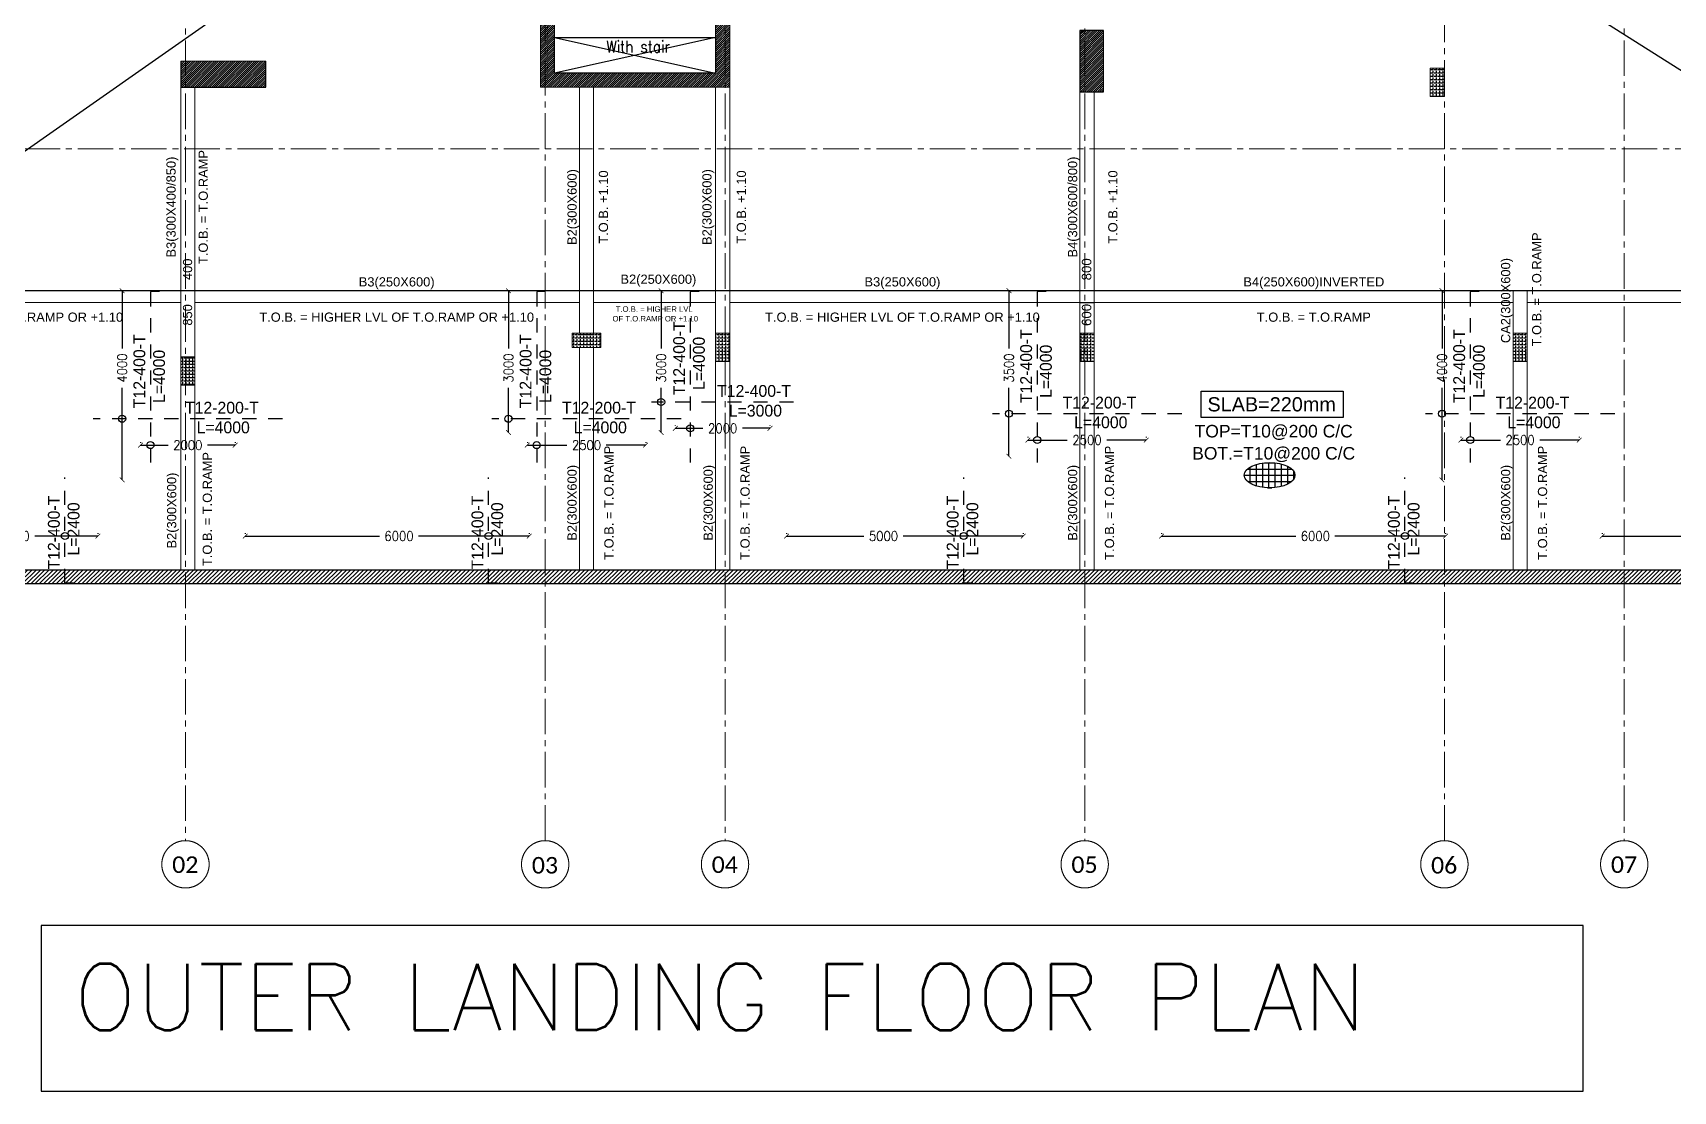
# Model space of a CAD drawing. Header units: millimetres. Extents: x -967280 to 3852, y 2833 to 1955156.
# Drawn here: x -435454 to -400794, y 567316 to 589687 of the extents above; entities that cross this region are included whole.
import ezdxf
from ezdxf.enums import TextEntityAlignment as Align

# ---------------------------------------------------------------- set-up
doc = ezdxf.new("R2010")
doc.units = ezdxf.units.MM
doc.header["$LTSCALE"] = 1000
doc.header["$PDMODE"] = 35
doc.header["$PDSIZE"] = 25
for name, pattern in [('$0$DASHED2', [0.375, 0.25, -0.125]), ('B05-FIRST FLOOR PLAN$0$DLINE', [0.55, 0.3, -0.25]), ('Columns_Structural070816$0$CENTER2', [1.125, 0.75, -0.125, 0.125, -0.125]), ('HRZN_Line-Ptrn-Sold', [9144001.0, 9144000.0, -1])]:
    doc.linetypes.add(name, pattern=pattern)
for name, color, linetype in [('A-ANNO-TEXT-25', 7, 'Continuous'), ('B05-FIRST FLOOR PLAN$0$STR_ROOF RFT$0$S-SYMB', 30, 'Continuous'), ('R.C. footing', 4, 'Continuous'), ('S - BATH Hach', 1, 'Continuous'), ('S - col hach', 1, 'Continuous'), ('S - dot', 1, 'Continuous'), ('S -Beams', 2, 'Continuous'), ('ST-LEVEL', 3, 'Continuous')]:
    doc.layers.add(name, color=color, linetype=linetype)
for name, color, linetype, lineweight in [('A-AX-ATT-100', 7, 'HRZN_Line-Ptrn-Sold', 18), ('A-DIM', 7, 'Continuous', 13), ('BEAMS', 3, 'HRZN_Line-Ptrn-Sold', 18), ('S - column', 6, 'Continuous', 60), ('S-TEXT-1', 3, 'Continuous', 20), ('S-TEXT-3', 8, 'Continuous', 13), ('ST-000-AXIS', 9, 'Columns_Structural070816$0$CENTER2', 9), ('ST-203-SLAB-TXT', 7, 'Continuous', 30), ('ST-206-SLAB-DIM', 1, 'Continuous', 20), ('ST-RFT-BOT', 2, '$0$DASHED2', 30), ('ST-RFT-TOP', 5, '$0$DASHED2', 30)]:
    doc.layers.add(name, color=color, linetype=linetype, lineweight=lineweight)
doc.styles.add('Arial_3', font='arial.ttf', dxfattribs={"height": 7999.15942})
doc.styles.add('B05-FIRST FLOOR PLAN$0$XS-Roof RFT$0$T25-100', font='STENCIL.shx', dxfattribs={"height": 250})
doc.styles.add('Calibri_2', font='calibri.ttf', dxfattribs={"height": 300})
doc.styles.add('ISO', font='isocp2.shx', dxfattribs={"width": 0.8})
doc.styles.add('ROMANC', font='romanc.shx')
doc.styles.add('ST-DIM', font='romans.shx', dxfattribs={"width": 0.85})
doc.styles.add('STRECTURAL', font='arial.ttf')
doc.styles.add('TUNELNO', font='romans.shx', dxfattribs={"width": 0.9})
doc.styles.add('XREF-ST-FRAMING 1ST FLOOR$0$STRECTURAL', font='arial.ttf')
doc.dimstyles.new('Copy(2) of DSEC', dxfattribs={"dimtxt": 200, "dimasz": 100, "dimexe": 50, "dimexo": 80, "dimgap": 100, "dimtad": 1, "dimdec": 0, "dimrnd": 5, "dimzin": 0, "dimdsep": 46, "dimtxsty": 'TUNELNO', "dimblk": 'ARCHTICK', "dimcen": 0.09, "dimclrd": 1, "dimclre": 1, "dimclrt": 3, "dimadec": 0, "dimazin": 0, "dimtfac": 0.78125, "dimtdec": 0, "dimtix": 1, "dimtmove": 2, "dimatfit": 3, "dimldrblk": 'ARCHTICK', "dimfxl": 1, "dimtolj": 1, "dimtzin": 0, "dimarcsym": 0})
pattern_1 = [(90, (-416898.87, -510339.72), (-69.85, 4e-15), [50.8, -19.05]), (180, (-416898.87, -510339.72), (-9e-15, -69.85), [50.8, -19.05])]
pattern_2 = [(45, (193250.144, -596912.31), (-22.4506403, 22.4506403), [])]

# ---------------------------------------------------------------- blocks, each defined once
blk = doc.blocks.new('A$C46269fcd new')
at = {"layer": 'S - BATH Hach', "ltscale": 30, "transparency": 33554483}
h = blk.add_hatch(dxfattribs=at)
h.set_pattern_fill('ANSI31', color=1, scale=20)
h.set_pattern_definition([(45, (643184.17, -484711.8), (-44.9012806, 44.9012806), [])])
h.paths.add_polyline_path([(47835, 35800), (47835, -9200), (-6100, -9200), (-6100, 35800), (-5800, 35800), (-5800, -8900), (47535, -8900), (47535, 35800)])
at = {"layer": 'S - col hach', "true_color": 0xcd6928}
h = blk.add_hatch(dxfattribs=at)
h.set_pattern_fill('ANGLE', color=32, scale=10, angle=90)
h.set_pattern_definition([(90, (-418648.87, -504739.72), (-69.85, 4e-15), [50.8, -19.05]), (180, (-418648.87, -504739.72), (-9e-15, -69.85), [50.8, -19.05])])
h.paths.add_polyline_path([(35200, 1700), (34900, 1700), (34900, 1100), (35200, 1100)])
h = blk.add_hatch(dxfattribs=at)
h.set_pattern_fill('ANGLE', color=32, scale=10, angle=90)
h.set_pattern_definition([(90, (-416898.87, -510339.72), (-69.85, 4e-15), [50.8, -19.05]), (180, (-416898.87, -510339.72), (-9e-15, -69.85), [50.8, -19.05])])
h.paths.add_polyline_path([(16774, -3900), (16774, -4200), (17374, -4200), (17374, -3900)])
h = blk.add_hatch(dxfattribs=at)
h.set_pattern_fill('ANGLE', color=32, scale=10, angle=90)
h.set_pattern_definition(pattern_1)
h.paths.add_polyline_path([(20100, -3900), (19800, -3900), (19800, -4500), (20100, -4500)])
h = blk.add_hatch(dxfattribs=at)
h.set_pattern_fill('ANGLE', color=32, scale=10, angle=90)
h.set_pattern_definition([(90, (-416798.87, -510339.72), (-69.85, 4e-15), [50.8, -19.05]), (180, (-416798.87, -510339.72), (-9e-15, -69.85), [50.8, -19.05])])
h.paths.add_polyline_path([(27800, -3900), (27500, -3900), (27500, -4500), (27800, -4500)])
h = blk.add_hatch(dxfattribs=at)
h.set_pattern_fill('ANGLE', color=32, scale=10, angle=90)
h.set_pattern_definition(pattern_1)
h.paths.add_polyline_path([(36950, -3900), (36650, -3900), (36650, -4500), (36950, -4500)])
h = blk.add_hatch(dxfattribs=at)
h.set_pattern_fill('ANGLE', color=32, scale=10, angle=90)
h.set_pattern_definition([(90, (-416848.87, -510339.72), (-69.85, 4e-15), [50.8, -19.05]), (180, (-416848.87, -510339.72), (-9e-15, -69.85), [50.8, -19.05])])
h.paths.add_polyline_path([(8800, -4400), (8500, -4400), (8500, -5000), (8800, -5000)])
at = {"layer": 'R.C. footing', "color": 4, "ltscale": 30}
blk.add_lwpolyline([(47835, 35800), (47835, -9200), (-6100, -9200), (-6100, 35800), (-5800, 35800), (-5800, -8900), (47535, -8900), (47535, 35800)], close=True, dxfattribs=at)
at = {"layer": 'S - column', "lineweight": 15}
for points in [[(35200, 1700), (34900, 1700), (34900, 1100), (35200, 1100)], [(16774, -3900), (16774, -4200), (17374, -4200), (17374, -3900)], [(20100, -3900), (19800, -3900), (19800, -4500), (20100, -4500)], [(27800, -3900), (27500, -3900), (27500, -4500), (27800, -4500)], [(36950, -3900), (36650, -3900), (36650, -4500), (36950, -4500)], [(8800, -4400), (8500, -4400), (8500, -5000), (8800, -5000)]]:
    blk.add_lwpolyline(points, close=True, dxfattribs=at)
blk = doc.blocks.new('FROM FOUNDATION TO UPPER LOWER BASEMENT_COLUMNS(new2)')
at = {"layer": 'S - col hach'}
h = blk.add_hatch(dxfattribs=at)
h.set_pattern_fill('ANSI31', color=256, scale=10)
h.set_pattern_definition([(45, (907727.56, 223202.353), (-22.4506403, 22.4506403), [])])
h.paths.add_polyline_path([(436699, 618640), (436699, 612040), (433299, 612040), (433299, 618640), (434999, 618640), (434999, 618940), (432999, 618940), (432999, 611740), (436999, 611740), (436999, 618940), (436199, 618940), (436199, 618640)])
h = blk.add_hatch(dxfattribs=at)
h.set_pattern_fill('ANSI31', color=256, scale=10)
h.set_pattern_definition(pattern_2)
h.paths.add_polyline_path([(444899, 611640), (444899, 612940), (444399, 612940), (444399, 611640)])
h = blk.add_hatch(dxfattribs=at)
h.set_pattern_fill('ANSI31', color=256, scale=10)
h.set_pattern_definition(pattern_2)
h.paths.add_polyline_path([(427199, 611740), (427199, 612290), (425399, 612290), (425399, 611740)])
at = {"layer": 'S - column', "lineweight": 15}
for points in [[(436699, 612040), (433299, 612040), (433299, 618640), (434999, 618640), (434999, 618940), (432999, 618940), (432999, 611740), (436999, 611740), (436999, 618940), (436199, 618940), (436199, 618640), (436699, 618640)], [(444399, 611640), (444399, 612940), (444899, 612940), (444899, 611640)], [(427199, 611740), (425399, 611740), (425399, 612290), (427199, 612290)]]:
    blk.add_lwpolyline(points, close=True, dxfattribs=at)
at = {"layer": 'ST-RFT-BOT', "color": 7, "linetype": 'Continuous', "ltscale": 30}
for points in [[(444899, 612940), (444399, 612940), (444399, 611640), (444899, 611640)], [(425399, 612290), (425399, 611740), (427199, 611740), (427199, 612290)]]:
    blk.add_lwpolyline(points, dxfattribs=at)
blk = doc.blocks.new('00_block1010')
at = {"layer": 'S-TEXT-1', "style": 'ISO', "width": 0.8}
for tag, p in [('LINE_1', (40.7, 75.2)), ('LINE_2', (40.7, 44.3))]:
    blk.add_attdef(tag, text='', height=22.5, dxfattribs=at).set_placement(p, align=Align.CENTER)
at = {"layer": 'S-TEXT-3', "style": 'ISO', "width": 0.8}
blk.add_attdef('LINE_3', text='', height=18, dxfattribs=at).set_placement((40.7, 13.4), align=Align.CENTER)
blk = doc.blocks.new('_ArchTick')
at = {"color": 0, "linetype": 'ByBlock', "const_width": 0.15}
blk.add_lwpolyline([(-0.5, -0.5), (0.5, 0.5)], dxfattribs=at)
blk = doc.blocks.new('*D1067')
at = {"layer": 'Defpoints', "color": 0, "transparency": 16777216}
for p in [(-433537, 584237), (-433567, 580237), (-433537, 580237)]:
    blk.add_point(p, dxfattribs=at)
at = {"layer": 'ST-206-SLAB-DIM', "color": 1, "lineweight": -2, "transparency": 16777216}
for p, q in [((-433567, 584237), (-433567, 583017)), ((-433567, 580237), (-433567, 582183))]:
    blk.add_line(p, q, dxfattribs=at)
at = {"layer": 'ST-206-SLAB-DIM', "color": 1, "lineweight": -2, "transparency": 16777216, "xscale": 100, "yscale": 100, "zscale": 100}
for p, rotation in [((-433567, 584237), 90), ((-433567, 580237), 270)]:
    blk.add_blockref('_ArchTick', p, dxfattribs=dict(at, rotation=rotation))
at = {"layer": 'ST-206-SLAB-DIM', "color": 3, "transparency": 16777216, "insert": (-433567, 582600), "char_height": 200, "attachment_point": 5, "rotation": 90, "style": 'TUNELNO'}
blk.add_mtext('\\A1;4000', dxfattribs=at)
blk = doc.blocks.new('*D1068')
at = {"layer": 'Defpoints', "color": 0, "transparency": 16777216}
for p in [(-433179, 580956), (-431179, 580972), (-431179, 580956)]:
    blk.add_point(p, dxfattribs=at)
at = {"layer": 'ST-206-SLAB-DIM', "color": 1, "lineweight": -2, "transparency": 16777216}
for p, q in [((-433179, 581036), (-433179, 581022)), ((-433179, 580972), (-432596, 580972)), ((-431179, 580972), (-431762, 580972)), ((-431179, 581036), (-431179, 581022))]:
    blk.add_line(p, q, dxfattribs=at)
at = {"layer": 'ST-206-SLAB-DIM', "color": 1, "lineweight": -2, "transparency": 16777216, "xscale": 100, "yscale": 100, "zscale": 100, "rotation": 180}
blk.add_blockref('_ArchTick', (-433179, 580972), dxfattribs=at)
at = {"layer": 'ST-206-SLAB-DIM', "color": 1, "lineweight": -2, "transparency": 16777216, "xscale": 100, "yscale": 100, "zscale": 100}
blk.add_blockref('_ArchTick', (-431179, 580972), dxfattribs=at)
at = {"layer": 'ST-206-SLAB-DIM', "color": 3, "transparency": 16777216, "insert": (-432179, 580972), "char_height": 200, "attachment_point": 5, "style": 'TUNELNO'}
blk.add_mtext('\\A1;2000', dxfattribs=at)
blk = doc.blocks.new('*D1069')
at = {"layer": 'Defpoints', "color": 0, "transparency": 16777216}
for p in [(-425375, 584237), (-425405, 581237), (-425375, 581237)]:
    blk.add_point(p, dxfattribs=at)
at = {"layer": 'ST-206-SLAB-DIM', "color": 1, "lineweight": -2, "transparency": 16777216}
for p, q in [((-425405, 584237), (-425405, 583017)), ((-425405, 581237), (-425405, 582183))]:
    blk.add_line(p, q, dxfattribs=at)
at = {"layer": 'ST-206-SLAB-DIM', "color": 1, "lineweight": -2, "transparency": 16777216, "xscale": 100, "yscale": 100, "zscale": 100}
for p, rotation in [((-425405, 584237), 90), ((-425405, 581237), 270)]:
    blk.add_blockref('_ArchTick', p, dxfattribs=dict(at, rotation=rotation))
at = {"layer": 'ST-206-SLAB-DIM', "color": 3, "transparency": 16777216, "insert": (-425405, 582600), "char_height": 200, "attachment_point": 5, "rotation": 90, "style": 'TUNELNO'}
blk.add_mtext('\\A1;3000', dxfattribs=at)
blk = doc.blocks.new('*D1070')
at = {"layer": 'Defpoints', "color": 0, "transparency": 16777216}
for p in [(-425005, 580956), (-422505, 580972), (-422505, 580956)]:
    blk.add_point(p, dxfattribs=at)
at = {"layer": 'ST-206-SLAB-DIM', "color": 1, "lineweight": -2, "transparency": 16777216}
for p, q in [((-425005, 581036), (-425005, 581022)), ((-425005, 580972), (-424172, 580972)), ((-422505, 580972), (-423338, 580972)), ((-422505, 581036), (-422505, 581022))]:
    blk.add_line(p, q, dxfattribs=at)
at = {"layer": 'ST-206-SLAB-DIM', "color": 1, "lineweight": -2, "transparency": 16777216, "xscale": 100, "yscale": 100, "zscale": 100, "rotation": 180}
blk.add_blockref('_ArchTick', (-425005, 580972), dxfattribs=at)
at = {"layer": 'ST-206-SLAB-DIM', "color": 1, "lineweight": -2, "transparency": 16777216, "xscale": 100, "yscale": 100, "zscale": 100}
blk.add_blockref('_ArchTick', (-422505, 580972), dxfattribs=at)
at = {"layer": 'ST-206-SLAB-DIM', "color": 3, "transparency": 16777216, "insert": (-423755, 580972), "char_height": 200, "attachment_point": 5, "style": 'TUNELNO'}
blk.add_mtext('\\A1;2500', dxfattribs=at)
blk = doc.blocks.new('*D1071')
at = {"layer": 'Defpoints', "color": 0, "transparency": 16777216}
for p in [(-422149, 584237), (-422179, 581237), (-422149, 581237)]:
    blk.add_point(p, dxfattribs=at)
at = {"layer": 'ST-206-SLAB-DIM', "color": 1, "lineweight": -2, "transparency": 16777216}
for p, q in [((-422179, 584237), (-422179, 583017)), ((-422179, 581237), (-422179, 582183))]:
    blk.add_line(p, q, dxfattribs=at)
at = {"layer": 'ST-206-SLAB-DIM', "color": 1, "lineweight": -2, "transparency": 16777216, "xscale": 100, "yscale": 100, "zscale": 100}
for p, rotation in [((-422179, 584237), 90), ((-422179, 581237), 270)]:
    blk.add_blockref('_ArchTick', p, dxfattribs=dict(at, rotation=rotation))
at = {"layer": 'ST-206-SLAB-DIM', "color": 3, "transparency": 16777216, "insert": (-422179, 582600), "char_height": 200, "attachment_point": 5, "rotation": 90, "style": 'TUNELNO'}
blk.add_mtext('\\A1;3000', dxfattribs=at)
blk = doc.blocks.new('*D1072')
at = {"layer": 'Defpoints', "color": 0, "transparency": 16777216}
for p in [(-421879, 581310), (-419879, 581327), (-419879, 581310)]:
    blk.add_point(p, dxfattribs=at)
at = {"layer": 'ST-206-SLAB-DIM', "color": 1, "lineweight": -2, "transparency": 16777216}
for p, q in [((-421879, 581390), (-421879, 581377)), ((-421879, 581327), (-421296, 581327)), ((-419879, 581327), (-420462, 581327)), ((-419879, 581390), (-419879, 581377))]:
    blk.add_line(p, q, dxfattribs=at)
at = {"layer": 'ST-206-SLAB-DIM', "color": 1, "lineweight": -2, "transparency": 16777216, "xscale": 100, "yscale": 100, "zscale": 100, "rotation": 180}
blk.add_blockref('_ArchTick', (-421879, 581327), dxfattribs=at)
at = {"layer": 'ST-206-SLAB-DIM', "color": 1, "lineweight": -2, "transparency": 16777216, "xscale": 100, "yscale": 100, "zscale": 100}
blk.add_blockref('_ArchTick', (-419879, 581327), dxfattribs=at)
at = {"layer": 'ST-206-SLAB-DIM', "color": 3, "transparency": 16777216, "insert": (-420879, 581327), "char_height": 200, "attachment_point": 5, "style": 'TUNELNO'}
blk.add_mtext('\\A1;2000', dxfattribs=at)
blk = doc.blocks.new('*D1073')
at = {"layer": 'Defpoints', "color": 0, "transparency": 16777216}
for p in [(-414799, 584237), (-414829, 580737), (-414799, 580737)]:
    blk.add_point(p, dxfattribs=at)
at = {"layer": 'ST-206-SLAB-DIM', "color": 1, "lineweight": -2, "transparency": 16777216}
for p, q in [((-414829, 584237), (-414829, 583017)), ((-414829, 580737), (-414829, 582183))]:
    blk.add_line(p, q, dxfattribs=at)
at = {"layer": 'ST-206-SLAB-DIM', "color": 1, "lineweight": -2, "transparency": 16777216, "xscale": 100, "yscale": 100, "zscale": 100}
for p, rotation in [((-414829, 584237), 90), ((-414829, 580737), 270)]:
    blk.add_blockref('_ArchTick', p, dxfattribs=dict(at, rotation=rotation))
at = {"layer": 'ST-206-SLAB-DIM', "color": 3, "transparency": 16777216, "insert": (-414829, 582600), "char_height": 200, "attachment_point": 5, "rotation": 90, "style": 'TUNELNO'}
blk.add_mtext('\\A1;3500', dxfattribs=at)
blk = doc.blocks.new('*D1074')
at = {"layer": 'Defpoints', "color": 0, "transparency": 16777216}
for p in [(-414429, 581064), (-411929, 581080), (-411929, 581064)]:
    blk.add_point(p, dxfattribs=at)
at = {"layer": 'ST-206-SLAB-DIM', "color": 1, "lineweight": -2, "transparency": 16777216}
for p, q in [((-414429, 581144), (-414429, 581130)), ((-414429, 581080), (-413596, 581080)), ((-411929, 581080), (-412762, 581080)), ((-411929, 581144), (-411929, 581130))]:
    blk.add_line(p, q, dxfattribs=at)
at = {"layer": 'ST-206-SLAB-DIM', "color": 1, "lineweight": -2, "transparency": 16777216, "xscale": 100, "yscale": 100, "zscale": 100, "rotation": 180}
blk.add_blockref('_ArchTick', (-414429, 581080), dxfattribs=at)
at = {"layer": 'ST-206-SLAB-DIM', "color": 1, "lineweight": -2, "transparency": 16777216, "xscale": 100, "yscale": 100, "zscale": 100}
blk.add_blockref('_ArchTick', (-411929, 581080), dxfattribs=at)
at = {"layer": 'ST-206-SLAB-DIM', "color": 3, "transparency": 16777216, "insert": (-413179, 581080), "char_height": 200, "attachment_point": 5, "style": 'TUNELNO'}
blk.add_mtext('\\A1;2500', dxfattribs=at)
blk = doc.blocks.new('*D1075')
at = {"layer": 'Defpoints', "color": 0, "transparency": 16777216}
for p in [(-405649, 584237), (-405679, 580237), (-405649, 580237)]:
    blk.add_point(p, dxfattribs=at)
at = {"layer": 'ST-206-SLAB-DIM', "color": 1, "lineweight": -2, "transparency": 16777216}
for p, q in [((-405679, 584237), (-405679, 583017)), ((-405679, 580237), (-405679, 582183))]:
    blk.add_line(p, q, dxfattribs=at)
at = {"layer": 'ST-206-SLAB-DIM', "color": 1, "lineweight": -2, "transparency": 16777216, "xscale": 100, "yscale": 100, "zscale": 100}
for p, rotation in [((-405679, 584237), 90), ((-405679, 580237), 270)]:
    blk.add_blockref('_ArchTick', p, dxfattribs=dict(at, rotation=rotation))
at = {"layer": 'ST-206-SLAB-DIM', "color": 3, "transparency": 16777216, "insert": (-405679, 582600), "char_height": 200, "attachment_point": 5, "rotation": 90, "style": 'TUNELNO'}
blk.add_mtext('\\A1;4000', dxfattribs=at)
blk = doc.blocks.new('*D1076')
at = {"layer": 'Defpoints', "color": 0, "transparency": 16777216}
for p in [(-405279, 581064), (-402779, 581080), (-402779, 581064)]:
    blk.add_point(p, dxfattribs=at)
at = {"layer": 'ST-206-SLAB-DIM', "color": 1, "lineweight": -2, "transparency": 16777216}
for p, q in [((-405279, 581144), (-405279, 581130)), ((-405279, 581080), (-404446, 581080)), ((-402779, 581080), (-403612, 581080)), ((-402779, 581144), (-402779, 581130))]:
    blk.add_line(p, q, dxfattribs=at)
at = {"layer": 'ST-206-SLAB-DIM', "color": 1, "lineweight": -2, "transparency": 16777216, "xscale": 100, "yscale": 100, "zscale": 100, "rotation": 180}
blk.add_blockref('_ArchTick', (-405279, 581080), dxfattribs=at)
at = {"layer": 'ST-206-SLAB-DIM', "color": 1, "lineweight": -2, "transparency": 16777216, "xscale": 100, "yscale": 100, "zscale": 100}
blk.add_blockref('_ArchTick', (-402779, 581080), dxfattribs=at)
at = {"layer": 'ST-206-SLAB-DIM', "color": 3, "transparency": 16777216, "insert": (-404029, 581080), "char_height": 200, "attachment_point": 5, "style": 'TUNELNO'}
blk.add_mtext('\\A1;2500', dxfattribs=at)
blk = doc.blocks.new('*D1079')
at = {"layer": 'Defpoints', "color": 0, "transparency": 16777216}
for p in [(-402296, 579034), (-396296, 579050), (-396296, 579034)]:
    blk.add_point(p, dxfattribs=at)
at = {"layer": 'ST-206-SLAB-DIM', "color": 1, "lineweight": -2, "transparency": 16777216}
for p, q in [((-402296, 579114), (-402296, 579100)), ((-402296, 579050), (-399459, 579050)), ((-396296, 579050), (-398633, 579050)), ((-396296, 579114), (-396296, 579100))]:
    blk.add_line(p, q, dxfattribs=at)
at = {"layer": 'ST-206-SLAB-DIM', "color": 1, "lineweight": -2, "transparency": 16777216, "xscale": 100, "yscale": 100, "zscale": 100, "rotation": 180}
blk.add_blockref('_ArchTick', (-402296, 579050), dxfattribs=at)
at = {"layer": 'ST-206-SLAB-DIM', "color": 1, "lineweight": -2, "transparency": 16777216, "xscale": 100, "yscale": 100, "zscale": 100}
blk.add_blockref('_ArchTick', (-396296, 579050), dxfattribs=at)
at = {"layer": 'ST-206-SLAB-DIM', "color": 3, "transparency": 16777216, "insert": (-399046, 579050), "char_height": 200, "attachment_point": 5, "style": 'TUNELNO'}
blk.add_mtext('\\A1;6000', dxfattribs=at)
blk = doc.blocks.new('*D1080')
at = {"layer": 'Defpoints', "color": 0, "transparency": 16777216}
for p in [(-411604, 579034), (-405604, 579050), (-405604, 579034)]:
    blk.add_point(p, dxfattribs=at)
at = {"layer": 'ST-206-SLAB-DIM', "color": 1, "lineweight": -2, "transparency": 16777216}
for p, q in [((-411604, 579114), (-411604, 579100)), ((-411604, 579050), (-408767, 579050)), ((-405604, 579050), (-407941, 579050)), ((-405604, 579114), (-405604, 579100))]:
    blk.add_line(p, q, dxfattribs=at)
at = {"layer": 'ST-206-SLAB-DIM', "color": 1, "lineweight": -2, "transparency": 16777216, "xscale": 100, "yscale": 100, "zscale": 100, "rotation": 180}
blk.add_blockref('_ArchTick', (-411604, 579050), dxfattribs=at)
at = {"layer": 'ST-206-SLAB-DIM', "color": 1, "lineweight": -2, "transparency": 16777216, "xscale": 100, "yscale": 100, "zscale": 100}
blk.add_blockref('_ArchTick', (-405604, 579050), dxfattribs=at)
at = {"layer": 'ST-206-SLAB-DIM', "color": 3, "transparency": 16777216, "insert": (-408354, 579050), "char_height": 200, "attachment_point": 5, "style": 'TUNELNO'}
blk.add_mtext('\\A1;6000', dxfattribs=at)
blk = doc.blocks.new('*D1081')
at = {"layer": 'Defpoints', "color": 0, "transparency": 16777216}
for p in [(-419529, 579034), (-414529, 579050), (-414529, 579034)]:
    blk.add_point(p, dxfattribs=at)
at = {"layer": 'ST-206-SLAB-DIM', "color": 1, "lineweight": -2, "transparency": 16777216}
for p, q in [((-419529, 579114), (-419529, 579100)), ((-419529, 579050), (-417897, 579050)), ((-414529, 579050), (-417063, 579050)), ((-414529, 579114), (-414529, 579100))]:
    blk.add_line(p, q, dxfattribs=at)
at = {"layer": 'ST-206-SLAB-DIM', "color": 1, "lineweight": -2, "transparency": 16777216, "xscale": 100, "yscale": 100, "zscale": 100, "rotation": 180}
blk.add_blockref('_ArchTick', (-419529, 579050), dxfattribs=at)
at = {"layer": 'ST-206-SLAB-DIM', "color": 1, "lineweight": -2, "transparency": 16777216, "xscale": 100, "yscale": 100, "zscale": 100}
blk.add_blockref('_ArchTick', (-414529, 579050), dxfattribs=at)
at = {"layer": 'ST-206-SLAB-DIM', "color": 3, "transparency": 16777216, "insert": (-417480, 579050), "char_height": 200, "attachment_point": 5, "style": 'TUNELNO'}
blk.add_mtext('\\A1;5000', dxfattribs=at)
blk = doc.blocks.new('*D1082')
at = {"layer": 'Defpoints', "color": 0, "transparency": 16777216}
for p in [(-430967, 579034), (-424967, 579050), (-424967, 579034)]:
    blk.add_point(p, dxfattribs=at)
at = {"layer": 'ST-206-SLAB-DIM', "color": 1, "lineweight": -2, "transparency": 16777216}
for p, q in [((-430967, 579114), (-430967, 579100)), ((-430967, 579050), (-428130, 579050)), ((-424967, 579050), (-427304, 579050)), ((-424967, 579114), (-424967, 579100))]:
    blk.add_line(p, q, dxfattribs=at)
at = {"layer": 'ST-206-SLAB-DIM', "color": 1, "lineweight": -2, "transparency": 16777216, "xscale": 100, "yscale": 100, "zscale": 100, "rotation": 180}
blk.add_blockref('_ArchTick', (-430967, 579050), dxfattribs=at)
at = {"layer": 'ST-206-SLAB-DIM', "color": 1, "lineweight": -2, "transparency": 16777216, "xscale": 100, "yscale": 100, "zscale": 100}
blk.add_blockref('_ArchTick', (-424967, 579050), dxfattribs=at)
at = {"layer": 'ST-206-SLAB-DIM', "color": 3, "transparency": 16777216, "insert": (-427717, 579050), "char_height": 200, "attachment_point": 5, "style": 'TUNELNO'}
blk.add_mtext('\\A1;6000', dxfattribs=at)
blk = doc.blocks.new('*D1083')
at = {"layer": 'Defpoints', "color": 0, "transparency": 16777216}
for p in [(-438079, 579034), (-434079, 579050), (-434079, 579034)]:
    blk.add_point(p, dxfattribs=at)
at = {"layer": 'ST-206-SLAB-DIM', "color": 1, "lineweight": -2, "transparency": 16777216}
for p, q in [((-438079, 579114), (-438079, 579100)), ((-438079, 579050), (-436246, 579050)), ((-434079, 579050), (-435412, 579050)), ((-434079, 579114), (-434079, 579100))]:
    blk.add_line(p, q, dxfattribs=at)
at = {"layer": 'ST-206-SLAB-DIM', "color": 1, "lineweight": -2, "transparency": 16777216, "xscale": 100, "yscale": 100, "zscale": 100, "rotation": 180}
blk.add_blockref('_ArchTick', (-438079, 579050), dxfattribs=at)
at = {"layer": 'ST-206-SLAB-DIM', "color": 1, "lineweight": -2, "transparency": 16777216, "xscale": 100, "yscale": 100, "zscale": 100}
blk.add_blockref('_ArchTick', (-434079, 579050), dxfattribs=at)
at = {"layer": 'ST-206-SLAB-DIM', "color": 3, "transparency": 16777216, "insert": (-435829, 579050), "char_height": 200, "attachment_point": 5, "style": 'TUNELNO'}
blk.add_mtext('\\A1;4000', dxfattribs=at)
blk = doc.blocks.new('Grid - HRZN_G-Datm-Grid-Head-1554275-FIRST FLOOR FFL_1_')
at = {"layer": 'A-AX-ATT-100'}
blk.add_circle((0, 0), 5, dxfattribs=at)
blk = doc.blocks.new('AXES-00')
at = {"layer": 'ST-000-AXIS'}
for p, q in [((525498.9, 750979.6), (525498.9, 695813.8)), ((533098.9, 695813.8), (533098.9, 750979.6)), ((536898.9, 750979.6), (536898.9, 695813.8)), ((544498.9, 750979.6), (544498.9, 695813.8)), ((552098.9, 695813.8), (552098.9, 750979.6)), ((555898.9, 750979.6), (555898.9, 695813.8)), ((575723.2, 710439.7), (505674.3, 710439.7))]:
    blk.add_line(p, q, dxfattribs=at)
at = {"layer": 'A-AX-ATT-100', "xscale": 99.99999999999993, "yscale": 99.99999999999993, "zscale": 99.99999999999993, "rotation": 180}
for p in [(525498.9, 695313.8), (536898.9, 695313.8), (544498.9, 695313.8), (555898.9, 695313.8)]:
    blk.add_blockref('Grid - HRZN_G-Datm-Grid-Head-1554275-FIRST FLOOR FFL_1_', p, dxfattribs=at)
at = {"layer": 'A-AX-ATT-100', "xscale": 99.99999999999993, "yscale": 99.99999999999993, "zscale": 99.99999999999993}
for p in [(533098.9, 695313.8), (552098.9, 695313.8)]:
    blk.add_blockref('Grid - HRZN_G-Datm-Grid-Head-1554275-FIRST FLOOR FFL_1_', p, dxfattribs=at)
at = {"layer": 'A-AX-ATT-100', "linetype": 'Continuous', "lineweight": 13, "char_height": 350, "width": 673.417, "attachment_point": 1, "style": 'Calibri_2'}
for s, insert in [('02', (525218, 695481.8)), ('03', (532817.7, 695468.8)), ('04', (536618, 695481.8)), ('05', (544218, 695481.8)), ('06', (551817.7, 695468.8)), ('07', (555618, 695481.8))]:
    blk.add_mtext(s, dxfattribs=dict(at, insert=insert))

msp = doc.modelspace()

# ---------------------------------------------------------------- hatches: boundary and pattern name
at = {"layer": 'ST-LEVEL'}
h = msp.add_hatch(dxfattribs=at)
h.set_pattern_fill('NET', color=6, scale=1057.870248)
h.set_pattern_definition([(0, (-436179.6, 617492.23), (0, 132.23378), []), (90, (-436179.6, 617492.23), (-132.23378, 8e-15), [])])
edge = h.paths.add_edge_path()
edge.add_ellipse((-409320.6, 580336.8), major_axis=(535.4, 0), ratio=0.4996806, start_angle=0, end_angle=360)

# ---------------------------------------------------------------- linework, layer by layer
at = {"layer": 'A-DIM', "color": 1}
for p, q in [((-423904.7, 583337.4), (-423904.7, 588537.4)), ((-423604.7, 583337.4), (-423604.7, 588537.4)), ((-421028.7, 583337.4), (-421028.7, 588537.4)), ((-420728.7, 583337.4), (-420728.7, 588537.4))]:
    msp.add_line(p, q, dxfattribs=at)
at = {"layer": 'B05-FIRST FLOOR PLAN$0$STR_ROOF RFT$0$S-SYMB'}
for centre in [(-422178.5, 581883.3), (-433566.6, 581529.1), (-425405.4, 581529.1), (-414829.3, 581636.9), (-405679.3, 581636.9), (-421563.8, 581326.5), (-432969.5, 580972.3), (-424808.2, 580972.3), (-414232.2, 581080), (-405082.2, 581080), (-434776.2, 579050.4), (-425825.6, 579050.4), (-415784.7, 579050.4), (-406462.6, 579050.4)]:
    msp.add_circle(centre, 75, dxfattribs=at)
at = {"layer": 'BEAMS'}
for p, q in [((-432328.7, 588537.4), (-432328.7, 578337.4)), ((-432028.7, 578337.4), (-432028.7, 588537.4)), ((-423904.7, 588537.4), (-423904.7, 583337.4)), ((-423604.7, 583337.4), (-423604.7, 588537.4)), ((-421028.7, 588537.4), (-421028.7, 583337.4)), ((-420728.7, 583337.4), (-420728.7, 588537.4)), ((-439828.7, 584237.4), (-413328.7, 584237.4)), ((-413028.7, 584237.4), (-404178.7, 584237.4)), ((-404178.7, 584237.4), (-404178.7, 578337.4)), ((-403878.7, 578337.4), (-403878.7, 584237.4)), ((-439828.7, 583987.4), (-432328.7, 583987.4)), ((-432028.7, 583987.4), (-423904.7, 583987.4)), ((-423604.7, 583987.4), (-421028.7, 583987.4)), ((-420728.7, 583987.4), (-413328.7, 583987.4)), ((-413028.7, 583987.4), (-404178.7, 583987.4)), ((-423904.7, 583037.4), (-423904.7, 578337.4)), ((-423604.7, 578337.4), (-423604.7, 583037.4)), ((-421028.7, 582737.4), (-421028.7, 578337.4)), ((-420728.7, 578337.4), (-420728.7, 582737.4)), ((-413328.7, 582737.4), (-413328.7, 578337.4)), ((-413028.7, 578337.4), (-413028.7, 582737.4))]:
    msp.add_line(p, q, dxfattribs=at)
at = {"layer": 'BEAMS', "color": 3, "ltscale": 30}
for p, q in [((-413328.7, 583337.4), (-413328.7, 588437.4)), ((-413028.7, 588437.4), (-413028.7, 583337.4))]:
    msp.add_line(p, q, dxfattribs=at)
at = {"layer": 'BEAMS'}
for points in [[(-404178.7, 584237.4), (-413028.7, 584237.4)], [(-394713.4, 584237.4), (-403878.7, 584237.4)], [(-403878.7, 583987.4), (-394713.4, 583987.4)]]:
    msp.add_lwpolyline(points, dxfattribs=at)
at = {"layer": 'S - dot'}
for p, q in [((-393293.7, 616837.4), (-439828.7, 584237.4)), ((-393293.7, 616837.4), (-439828.7, 584237.4)), ((-439928.7, 613837.4), (-393293.7, 584237.4)), ((-439928.7, 613837.4), (-393293.7, 584237.4)), ((-421028.7, 589587.4), (-424428.7, 588837.4)), ((-424428.7, 589587.4), (-421028.7, 588837.4))]:
    msp.add_line(p, q, dxfattribs=at)
at = {"layer": 'S -Beams', "color": 6, "ltscale": 30}
msp.add_lwpolyline([(-446928.7, 623037.4), (-392993.7, 623037.4), (-392993.7, 616837.4), (-413028.7, 616837.4), (-413028.7, 613637.4), (-417228.7, 613637.4), (-417228.7, 614837.4), (-423078.7, 614837.4), (-423078.7, 612537.4), (-430728.7, 612537.4), (-430728.7, 616037.4), (-435928.7, 616037.4), (-435928.7, 614237.4), (-439928.7, 614237.4), (-439928.7, 608037.4), (-440628.7, 608037.4), (-440628.7, 593037.4), (-439928.7, 593037.4), (-439928.7, 586837.4), (-439828.7, 586837.4), (-439828.7, 584237.4), (-392993.7, 584237.4), (-392993.7, 578037.4), (-446928.7, 578037.4)], close=True, dxfattribs=at)
at = {"layer": 'S -Beams'}
for points in [[(-424428.7, 589587.4), (-421028.7, 589587.4), (-421028.7, 588837.4), (-424428.7, 588837.4)], [(-435275.3, 567315.8), (-402699.4, 567315.8), (-402699.4, 570816.2), (-435275.3, 570816.2)], [(-435275.3, 567315.8), (-402699.4, 567315.8), (-402699.4, 570816.2), (-435275.3, 570816.2)]]:
    msp.add_lwpolyline(points, close=True, dxfattribs=at)
at = {"layer": 'ST-203-SLAB-TXT'}
msp.add_lwpolyline([(-410769.3, 582112.9), (-407764.3, 582112.9), (-407764.3, 581554.1), (-410769.3, 581554.1)], close=True, dxfattribs=at)
at = {"layer": 'ST-LEVEL'}
msp.add_ellipse((-409320.6, 580336.8), major_axis=(535.4, 0), ratio=0.4996806, dxfattribs=at)
at = {"layer": 'ST-RFT-BOT', "color": 1, "linetype": 'Continuous', "ltscale": 30}
msp.add_line((-413328.7, 583987.4), (-413028.7, 583987.4), dxfattribs=at)
at = {"layer": 'ST-RFT-TOP', "linetype": 'B05-FIRST FLOOR PLAN$0$DLINE'}
for points in [[(-432779.5, 584217.4), (-432954.5, 584217.4, 0.4142136), (-432969.5, 584202.4), (-432969.5, 580387.4)], [(-424618.2, 584217.4), (-424793.2, 584217.4, 0.4142136), (-424808.2, 584202.4), (-424808.2, 580387.4)], [(-421373.8, 584217.4), (-421548.8, 584217.4, 0.4142136), (-421563.8, 584202.4), (-421563.8, 580387.4)], [(-414042.2, 584217.4), (-414217.2, 584217.4, 0.4142136), (-414232.2, 584202.4), (-414232.2, 580387.4)], [(-404892.2, 584217.4), (-405067.2, 584217.4, 0.4142136), (-405082.2, 584202.4), (-405082.2, 580387.4)]]:
    msp.add_lwpolyline(points, format="xyb", dxfattribs=at)
for points in [[(-419378.6, 581883.3), (-422378.6, 581883.3)], [(-411178.6, 581636.9), (-415178.6, 581636.9)], [(-402028.6, 581636.9), (-406028.6, 581636.9)], [(-430178.6, 581529.1), (-434178.6, 581529.1)], [(-421754.6, 581529.1), (-425754.6, 581529.1)], [(-434586.2, 578057.4), (-434776.2, 578057.4), (-434776.2, 580287.4)], [(-425635.6, 578057.4), (-425825.6, 578057.4), (-425825.6, 580287.4)], [(-415594.7, 578057.4), (-415784.7, 578057.4), (-415784.7, 580287.4)], [(-406272.6, 578057.4), (-406462.6, 578057.4), (-406462.6, 580287.4)]]:
    msp.add_lwpolyline(points, dxfattribs=at)

# ---------------------------------------------------------------- block references
at = {"layer": 'S - column', "color": 7, "true_color": 0xffffff}
msp.add_blockref('A$C46269fcd new', (-440828.7, 587237.4), dxfattribs=at)
at = {"layer": 'S - column'}
msp.add_blockref('FROM FOUNDATION TO UPPER LOWER BASEMENT_COLUMNS(new2)', (-857727.6, -23202.4), dxfattribs=at)
at = {"layer": 'S -Beams'}
msp.add_blockref('AXES-00', (-957727.6, -123202.4), dxfattribs=at)
at = {"layer": 'ST-LEVEL'}
ref = msp.add_blockref('00_block1010', (-409542.2, 580396.2), dxfattribs=dict(at, xscale=7.537325519637018, yscale=7.537325519637018, zscale=7.537325519637018))
ref.add_attrib('LINE_1', 'TOP=T10@200 C/C', dxfattribs={"layer": 'S-TEXT-1', "height": 264.468, "style": 'STRECTURAL'}).set_placement((-409235.6, 581055.3), align=Align.BOTTOM_CENTER)
ref.add_attrib('LINE_2', 'BOT.=T10@200 C/C', dxfattribs={"layer": 'S-TEXT-1', "height": 264.468, "style": 'STRECTURAL'}).set_placement((-409235.6, 580666.9), align=Align.CENTER)

# ---------------------------------------------------------------- texts
at = {"layer": 'A-ANNO-TEXT-25', "insert": (-434586.9, 570008.7), "char_height": 1400, "attachment_point": 1, "style": 'ROMANC'}
msp.add_mtext_dynamic_manual_height_columns('{\\Fsimplex|c0;OUTER LANDING FLOOR PLAN}', width=42696.433, gutter_width=8268.9, heights=[-1400], dxfattribs=at)
at = {"layer": 'BEAMS', "color": 1, "style": 'Arial_3'}
for s, height, p in [('T.O.B. = T.O.RAMP', 194.734, (-431698.1, 586004)), ('B3(300X400/850)', 194.734, (-432377.1, 586004)), ('B4(300X600/800)', 194.734, (-413328.7, 586004.1)), ('B2(300X600)', 194.734, (-423904.7, 586004.1)), ('T.O.B. +1.10', 194.734, (-423241.8, 586004.1)), ('B2(300X600)', 194.734, (-421054.7, 586004.1)), ('T.O.B. +1.10', 194.734, (-420327.7, 586004.1)), ('T.O.B. +1.10', 194.734, (-412478.2, 586004.1)), ('400', 194.73, (-432028.9, 584688)), ('800', 200.14, (-413028.9, 584688.1)), ('850', 194.73, (-432028.9, 583724.2)), ('600', 200.14, (-413028.9, 583724.3))]:
    msp.add_text(s, height=height, rotation=90, dxfattribs=at).set_placement(p, align=Align.BOTTOM_CENTER)
at = {"layer": 'BEAMS', "style": 'Arial_3'}
for s, p in [('T.O.B. = T.O.RAMP', (-403521.9, 584263.2)), ('CA2(300X600)', (-404178.7, 584027.4)), ('T.O.B. = T.O.RAMP', (-423125.3, 579752.6)), ('T.O.B. = T.O.RAMP', (-420249.3, 579752.6)), ('T.O.B. = T.O.RAMP', (-412549.3, 579752.6)), ('T.O.B. = T.O.RAMP', (-403399.3, 579752.6)), ('T.O.B. = T.O.RAMP', (-431611.9, 579620.1)), ('B2(300X600)', (-432365, 579588.6)), ('B2(300X600)', (-423904.7, 579752.6)), ('B2(300X600)', (-421028.7, 579752.6)), ('B2(300X600)', (-413328.7, 579752.6)), ('B2(300X600)', (-404178.7, 579752.6))]:
    msp.add_text(s, height=194.734, rotation=90, dxfattribs=at).set_placement(p, align=Align.BOTTOM_CENTER)
for s, height, p in [('B3(250X600)', 194.734, (-427766.2, 584267.1)), ('B2(250X600)', 194.734, (-422236.2, 584323.2)), ('B3(250X600)', 194.734, (-417079.8, 584267.1)), ('B4(250X600)INVERTED', 194.734, (-408387.4, 584267.1)), ('T.O.B. = HIGHER LVL OF T.O.RAMP OR +1.10', 194.734, (-436448.1, 583521.1)), ('T.O.B. = HIGHER LVL OF T.O.RAMP OR +1.10', 194.734, (-427766.2, 583521.1)), ('OF T.O.RAMP OR +1.10', 116.84, (-422301.5, 583551)), ('T.O.B. = HIGHER LVL ', 116.84, (-422301.5, 583755)), ('T.O.B. = HIGHER LVL OF T.O.RAMP OR +1.10', 194.734, (-417079.8, 583521.1)), ('T.O.B. = T.O.RAMP', 194.734, (-408387.4, 583521.1))]:
    msp.add_text(s, height=height, dxfattribs=at).set_placement(p, align=Align.BOTTOM_CENTER)
at = {"layer": 'ST-203-SLAB-TXT', "style": 'ST-DIM', "width": 0.85}
msp.add_text('With stair', height=250, dxfattribs=at).set_placement((-422663.1, 589395.4), align=Align.MIDDLE_CENTER)
at = {"layer": 'ST-203-SLAB-TXT', "style": 'B05-FIRST FLOOR PLAN$0$XS-Roof RFT$0$T25-100'}
for s, p in [('T12-400-T', (-421673.1, 582027.7)), ('T12-400-T', (-414341.5, 581860)), ('T12-400-T', (-405191.5, 581860)), ('T12-400-T', (-433078.7, 581752.2)), ('T12-400-T', (-424917.5, 581752.2)), ('L=4000', (-421256.4, 582137.1)), ('L=4000', (-413924.8, 581969.4)), ('L=4000', (-404774.8, 581969.4)), ('L=4000', (-432662.1, 581861.6)), ('L=4000', (-424500.8, 581861.6)), ('T12-400-T', (-434885.4, 578342.9)), ('T12-400-T', (-425934.8, 578342.9)), ('T12-400-T', (-415894, 578342.9)), ('T12-400-T', (-406571.8, 578342.9)), ('L=2400', (-434468.8, 578637.3)), ('L=2400', (-425518.2, 578637.3)), ('L=2400', (-415477.3, 578637.3)), ('L=2400', (-406155.1, 578637.3))]:
    msp.add_text(s, height=250, rotation=90, dxfattribs=at).set_placement(p)
for s, p in [('T12-400-T', (-420995.3, 581992.6)), ('T12-200-T', (-413696.4, 581746.1)), ('T12-200-T', (-404546.4, 581746.1)), ('T12-200-T', (-432239.8, 581638.3)), ('T12-200-T', (-424272.4, 581638.3)), ('L=3000', (-420749.5, 581575.9)), ('L=4000', (-431994, 581221.7)), ('L=4000', (-424026.6, 581221.7)), ('L=4000', (-413450.6, 581329.5)), ('L=4000', (-404300.6, 581329.5))]:
    msp.add_text(s, height=250, dxfattribs=at).set_placement(p)
at = {"layer": 'ST-203-SLAB-TXT', "insert": (-409278.2, 581832.7), "char_height": 299.99, "attachment_point": 5, "style": 'XREF-ST-FRAMING 1ST FLOOR$0$STRECTURAL'}
msp.add_mtext('SLAB=220mm', dxfattribs=at)

# ---------------------------------------------------------------- dimensions: what is measured, and where the dimension line sits
at = {"layer": 'ST-206-SLAB-DIM'}
for base, p1, p2, angle, picture, middle in [((-433566.7, 580237.4), (-433536.7, 584237.4), (-433536.7, 580237.4), 270, '*D1067', (-433566.7, 582599.8)), ((-425405.5, 581237.4), (-425375.5, 584237.4), (-425375.5, 581237.4), 270, '*D1069', (-425405.5, 582599.8)), ((-422178.6, 581237.4), (-422148.6, 584237.4), (-422148.6, 581237.4), 270, '*D1071', (-422178.6, 582599.8)), ((-414829.4, 580737.4), (-414799.4, 584237.4), (-414799.4, 580737.4), 270, '*D1073', (-414829.4, 582599.8)), ((-405679.4, 580237.4), (-405649.4, 584237.4), (-405649.4, 580237.4), 270, '*D1075', (-405679.4, 582599.8)), ((-419878.7, 581326.5), (-421878.7, 581310.3), (-419878.7, 581310.3), 0, '*D1072', (-420878.7, 581326.5)), ((-431178.7, 580972.3), (-433178.7, 580956.1), (-431178.7, 580956.1), 0, '*D1068', (-432178.7, 580972.3)), ((-422504.7, 580972.3), (-425004.7, 580956.1), (-422504.7, 580956.1), 0, '*D1070', (-423754.7, 580972.3)), ((-411928.7, 581080), (-414428.7, 581063.8), (-411928.7, 581063.8), 0, '*D1074', (-413178.7, 581080)), ((-402778.7, 581080), (-405278.7, 581063.8), (-402778.7, 581063.8), 0, '*D1076', (-404028.7, 581080)), ((-434078.7, 579050.4), (-438078.7, 579034.2), (-434078.7, 579034.2), 0, '*D1083', (-435828.7, 579050.4)), ((-424966.7, 579050.4), (-430966.7, 579034.2), (-424966.7, 579034.2), 0, '*D1082', (-427716.7, 579050.4)), ((-414528.7, 579050.4), (-419528.7, 579034.2), (-414528.7, 579034.2), 0, '*D1081', (-417479.7, 579050.4)), ((-405603.7, 579050.4), (-411603.7, 579034.2), (-405603.7, 579034.2), 0, '*D1080', (-408353.7, 579050.4)), ((-396296, 579050.4), (-402296, 579034.2), (-396296, 579034.2), 0, '*D1079', (-399046, 579050.4))]:
    dim = msp.add_linear_dim(base=base, p1=p1, p2=p2, angle=angle, dimstyle='Copy(2) of DSEC', dxfattribs=at)
    dim.commit()
    dim.dimension.update_dxf_attribs({"geometry": picture, "text_midpoint": middle, "dimtype": 161})

doc.saveas('drawing.dxf')
